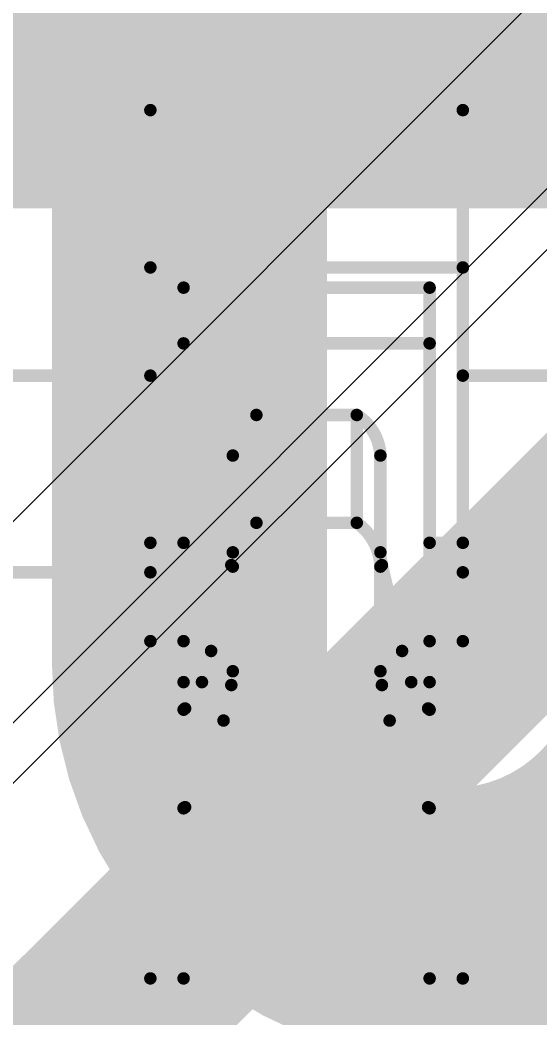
# Model space of a CAD drawing. Header units: inches. Extents: x -6 to 5433, y -4 to 5447.
# Drawn here: x 19.719 to 20.247, y 27.612 to 28.627 of the extents above; entities that cross this region are included whole.
import ezdxf

# ---------------------------------------------------------------- set-up
doc = ezdxf.new("R2010")
doc.units = ezdxf.units.IN
for name, color, linetype in [('Bottom Layer', 5, 'Continuous'), ('Ground', 16, 'Continuous'), ('Mechanical 4', 56, 'Continuous'), ('Top Layer', 1, 'Continuous'), ('Top Paste', 8, 'Continuous'), ('Top Solder', 216, 'Continuous')]:
    doc.layers.add(name, color=color, linetype=linetype)

# ---------------------------------------------------------------- blocks, each defined once
blk = doc.blocks.new('WQFN_30_EP_2_5_4_5__43')
at = {"layer": 'Top Solder'}
for p in [(1.03027734, -1.94596512), (0.6841413799999999, -2.49757184)]:
    blk.add_line(p, (-5421.17972658, -5430.60739378), dxfattribs=at)
blk = doc.blocks.new('QTH_030_01_L_D_A_K_TR_154')
at = {"layer": 'Top Layer'}
blk.add_hatch(color=1, dxfattribs=at).paths.add_polyline_path([(-5.52500038, 0.32000063), (-0.8249996199999998, 0.32000063), (-0.8249996199999998, -0.32000063), (-5.52500038, -0.32000063)])
at = {"layer": 'Top Paste'}
blk.add_hatch(color=8, dxfattribs=at).paths.add_polyline_path([(-5.52500038, 0.32000063), (-0.8249996199999998, 0.32000063), (-0.8249996199999998, -0.32000063), (-5.52500038, -0.32000063)])
at = {"layer": 'Top Solder'}
blk.add_hatch(color=216, dxfattribs=at).paths.add_polyline_path([(-5.62660038, 0.42160063), (-0.7233996199999999, 0.42160063), (-0.7233996199999999, -0.42160063), (-5.62660038, -0.42160063)])

msp = doc.modelspace()

# ---------------------------------------------------------------- linework, layer by layer
at = {"layer": 'Bottom Layer'}
for points in [[(19.89078064, 27.97254248, 0.2794, 0.2794, 0), (19.89078064, 29.6011092, 0.2794, 0.2794, 0)], [(20.88138064, 27.97254248, 0.2794, 0.2794, -0.9999999999999999), (19.43358064, 27.97254248, 0.2794, 0.2794, 0)], [(20.42418064, 27.97254248, 0.2794, 0.2794, -0.9999999999999999), (19.89078064, 27.97254248, 0.2794, 0.2794, 0)]]:
    msp.add_lwpolyline(points, format="xyseb", dxfattribs=at)
msp.add_lwpolyline([(19.82093064, 27.97254248, 0.1397, 0.1397, 1), (19.96063064, 27.97254248, 0.1397, 0.1397, 1)], format="xyseb", close=True, dxfattribs=at)
msp.add_lwpolyline([(19.82093064, 27.97254248, 0.1397, 0.1397, 1), (19.96063064, 27.97254248, 0.1397, 0.1397, 1)], format="xyseb", close=True, dxfattribs=at)
at = {"layer": 'Ground'}
msp.add_line((21.34827836, 29.48724862), (18.32078886, 26.45975658), dxfattribs=at)
msp.add_lwpolyline([(18.4855993, 26.29494614, 0.2032, 0.2032, 0), (21.5130888, 29.32243564, 0.2032, 0.2032, 0)], format="xyseb", dxfattribs=at)
at = {"layer": 'Mechanical 4'}
for points in [[(19.8511541, 28.53494674, 0.0127, 0.0127, 0), (20.1686541, 28.53494674, 0.0127, 0.0127, 0)], [(19.8511541, 28.06494514, 0.0127, 0.0127, 0), (19.8511541, 28.53494674, 0.0127, 0.0127, 0)], [(20.1686541, 28.06494514, 0.0127, 0.0127, 0), (20.1686541, 28.53494674, 0.0127, 0.0127, 0)], [(19.8511541, 28.37494452, 0.0127, 0.0127, 0), (20.1686541, 28.37494452, 0.0127, 0.0127, 0)], [(19.88490562, 28.35440862, 0.0127, 0.0127, 0), (20.13490512, 28.35440862, 0.0127, 0.0127, 0)], [(19.88490562, 27.65194622, 0.0127, 0.0127, 0), (19.88490562, 28.35440862, 0.0127, 0.0127, 0)], [(20.13490512, 27.65194622, 0.0127, 0.0127, 0), (20.13490512, 28.35440862, 0.0127, 0.0127, 0)], [(19.88490562, 28.29773868, 0.0127, 0.0127, 0), (20.13490512, 28.29773868, 0.0127, 0.0127, 0)], [(19.5336541, 28.26494474, 0.0127, 0.0127, 0), (19.8511541, 28.26494474, 0.0127, 0.0127, 0)], [(20.1686541, 28.26494474, 0.0127, 0.0127, 0), (20.4861541, 28.26494474, 0.0127, 0.0127, 0)], [(19.93490552, 28.18369522, 0.0127, 0.0127, -0.2473774344944057), (19.9589136, 28.22494482, 0.0127, 0.0127, 0)], [(19.95891614, 28.22494482, 0.0127, 0.0127, 0), (20.0608946, 28.22494482, 0.0127, 0.0127, 0)], [(19.95891614, 28.11528286, 0.0127, 0.0127, 0), (19.95891614, 28.22494482, 0.0127, 0.0127, 0)], [(20.0608946, 28.11528286, 0.0127, 0.0127, 0), (20.0608946, 28.22494482, 0.0127, 0.0127, 0)], [(20.06089714, 28.22494482, 0.0127, 0.0127, -0.2473774344944055), (20.08490522, 28.18369522, 0.0127, 0.0127, 0)], [(19.93490552, 27.96434844, 0.0127, 0.0127, 0), (19.93490552, 28.18369522, 0.0127, 0.0127, 0)], [(20.08490522, 27.96434844, 0.0127, 0.0127, 0), (20.08490522, 28.18369522, 0.0127, 0.0127, 0)], [(19.93490552, 28.07071348, 0.0127, 0.0127, -0.2374800627721871), (19.9589136, 28.1152854, 0.0127, 0.0127, 0)], [(19.95891614, 28.11528286, 0.0127, 0.0127, 0), (20.0608946, 28.11528286, 0.0127, 0.0127, 0)], [(20.06089714, 28.1152854, 0.0127, 0.0127, -0.2374800627721868), (20.08490522, 28.07071348, 0.0127, 0.0127, 0)], [(19.8511541, 28.09494508, 0.0127, 0.0127, 0), (19.88490562, 28.09494508, 0.0127, 0.0127, 0)], [(20.13490512, 28.09494508, 0.0127, 0.0127, 0), (20.1686541, 28.09494508, 0.0127, 0.0127, 0)], [(19.93490552, 28.08525752, 0.0127, 0.0127, -0.05786385222314867), (19.9333866, 28.07223494, 0.0127, 0.0127, 0)], [(20.08642414, 28.07223494, 0.0127, 0.0127, -0.05786385222358634), (20.08490522, 28.08525752, 0.0127, 0.0127, 0)], [(19.9128634, 27.9849453, 0.0127, 0.0127, 0), (19.9333866, 28.07223494, 0.0127, 0.0127, 0)], [(19.9333866, 27.95027684, 0.0127, 0.0127, 0), (19.9333866, 28.07223494, 0.0127, 0.0127, 0)], [(20.08642414, 28.07223494, 0.0127, 0.0127, 0), (20.1069448, 27.9849453, 0.0127, 0.0127, 0)], [(20.08642414, 27.95027684, 0.0127, 0.0127, 0), (20.08642414, 28.07223494, 0.0127, 0.0127, 0)], [(19.5336541, 28.06494514, 0.0127, 0.0127, 0), (19.8511541, 28.06494514, 0.0127, 0.0127, 0)], [(19.8511541, 27.65194622, 0.0127, 0.0127, 0), (19.8511541, 28.06494514, 0.0127, 0.0127, 0)], [(20.1686541, 28.06494514, 0.0127, 0.0127, 0), (20.4861541, 28.06494514, 0.0127, 0.0127, 0)], [(20.1686541, 27.65194622, 0.0127, 0.0127, 0), (20.1686541, 28.06494514, 0.0127, 0.0127, 0)], [(19.8511541, 27.99494528, 0.0127, 0.0127, 0), (19.88490562, 27.99494528, 0.0127, 0.0127, 0)], [(20.13490512, 27.99494528, 0.0127, 0.0127, 0), (20.1686541, 27.99494528, 0.0127, 0.0127, 0)], [(19.91286594, 27.98494784, 0.0127, 0.0127, -0.1625906327552088), (19.88642454, 27.92645418, 0.0127, 0.0127, 0)], [(20.1333862, 27.92645418, 0.0127, 0.0127, -0.1625906327552086), (20.1069448, 27.98494784, 0.0127, 0.0127, 0)], [(19.93490552, 27.96434844, 0.0127, 0.0127, -0.05365793627952005), (19.9333866, 27.95027684, 0.0127, 0.0127, 0)], [(20.08642414, 27.95027684, 0.0127, 0.0127, -0.0536579362795205), (20.08490522, 27.96434844, 0.0127, 0.0127, 0)], [(19.88490562, 27.95328166, 0.0127, 0.0127, 0), (19.903567, 27.95328166, 0.0127, 0.0127, 0)], [(19.92553292, 27.91417836, 0.0127, 0.0127, 0), (19.9333866, 27.95027684, 0.0127, 0.0127, 0)], [(20.08642414, 27.95027684, 0.0127, 0.0127, 0), (20.09427782, 27.91417836, 0.0127, 0.0127, 0)], [(20.11624374, 27.95328166, 0.0127, 0.0127, 0), (20.13490512, 27.95328166, 0.0127, 0.0127, 0)], [(19.8852917, 27.92570996, 0.0127, 0.0127, -0.01372918969553237), (19.8854695, 27.92584458, 0.0127, 0.0127, 0)], [(19.8854695, 27.92584458, 0.0127, 0.0127, -0.008119992720250426), (19.88568032, 27.92598681999999, 0.0127, 0.0127, 0)], [(19.88567778, 27.92598936, 0.0127, 0.0127, -0.004820635626954463), (19.885914, 27.92613922, 0.0127, 0.0127, 0)], [(19.885914, 27.92613922, 0.0127, 0.0127, 0), (19.88642454, 27.92645418, 0.0127, 0.0127, 0)], [(19.88642454, 27.82607592, 0.0127, 0.0127, 0), (19.88642454, 27.92645418, 0.0127, 0.0127, 0)], [(20.1333862, 27.92645418, 0.0127, 0.0127, 0), (20.1336529, 27.92629415999999, 0.0127, 0.0127, 0)], [(20.1333862, 27.82607592, 0.0127, 0.0127, 0), (20.1333862, 27.92645418, 0.0127, 0.0127, 0)], [(20.1336529, 27.92629415999999, 0.0127, 0.0127, 0), (20.13391198, 27.92613414, 0.0127, 0.0127, 0)], [(20.13390944, 27.9261316, 0.0127, 0.0127, -0.006054857839718997), (20.1341482, 27.92598174, 0.0127, 0.0127, 0)], [(20.13415074, 27.92598428, 0.0127, 0.0127, -0.0107369692801091), (20.13435648, 27.92584204, 0.0127, 0.0127, 0)], [(20.13435648, 27.9258395, 0.0127, 0.0127, -0.01856237092596495), (20.13452158, 27.9257125, 0.0127, 0.0127, 0)], [(19.88490562, 27.92521466, 0.0127, 0.0127, -0.01102176082631514), (19.88494118, 27.92530102, 0.0127, 0.0127, 0)], [(19.88494118, 27.92530102, 0.0127, 0.0127, -0.02840440639996042), (19.8849869, 27.92538992, 0.0127, 0.0127, 0)], [(19.8849869, 27.92538992, 0.0127, 0.0127, -0.03504147048782337), (19.88505294, 27.92548644, 0.0127, 0.0127, 0)], [(19.88505294, 27.92548644, 0.0127, 0.0127, -0.03231858318793907), (19.885152, 27.92559312, 0.0127, 0.0127, 0)], [(19.885152, 27.92559312, 0.0127, 0.0127, -0.02446223679630118), (19.88528916, 27.9257125, 0.0127, 0.0127, 0)], [(20.13452158, 27.92571504, 0.0127, 0.0127, -0.0233862106696671), (20.13464604, 27.9255982, 0.0127, 0.0127, 0)], [(20.13464604, 27.92559566, 0.0127, 0.0127, -0.05432145120740596), (20.13480606, 27.925395, 0.0127, 0.0127, 0)], [(20.1348086, 27.92539754, 0.0127, 0.0127, -0.02859688054951057), (20.13490766, 27.92521466, 0.0127, 0.0127, 0)], [(19.92553292, 27.91418089999999, 0.0127, 0.0127, -0.1798939642534223), (19.88642454, 27.82607592, 0.0127, 0.0127, 0)], [(19.92553292, 27.91417836, 0.0127, 0.0127, 0), (20.09427782, 27.91417836, 0.0127, 0.0127, 0)], [(20.1333862, 27.82607592, 0.0127, 0.0127, -0.1798939642534224), (20.09427782, 27.91418089999999, 0.0127, 0.0127, 0)], [(19.88490562, 27.82514628, 0.0127, 0.0127, -0.01323430950607021), (19.88494118, 27.82521232, 0.0127, 0.0127, 0)], [(19.88490562, 27.82494561999999, 0.0127, 0.0127, 0), (20.13490512, 27.82494561999999, 0.0127, 0.0127, 0)], [(19.88494118, 27.82521232, 0.0127, 0.0127, -0.03268862897187001), (19.8849869, 27.8252809, 0.0127, 0.0127, 0)], [(19.8849869, 27.82527582, 0.0127, 0.0127, -0.03744583036674534), (19.88505294, 27.82534948, 0.0127, 0.0127, 0)], [(19.88505294, 27.82534948, 0.0127, 0.0127, -0.03188120457168166), (19.885152, 27.82542822, 0.0127, 0.0127, 0)], [(19.88514946, 27.82543076, 0.0127, 0.0127, -0.02261994756171079), (19.88528916, 27.8255222, 0.0127, 0.0127, 0)], [(19.88528916, 27.82551966, 0.0127, 0.0127, -0.01220889249348182), (19.88546696, 27.82561872, 0.0127, 0.0127, 0)], [(19.88546696, 27.82561872, 0.0127, 0.0127, -0.007070305401640898), (19.88567778, 27.8257254, 0.0127, 0.0127, 0)], [(19.88567778, 27.8257254, 0.0127, 0.0127, 0), (19.885914, 27.8258397, 0.0127, 0.0127, 0)], [(19.885914, 27.8258397, 0.0127, 0.0127, 0), (19.88642454, 27.82607592, 0.0127, 0.0127, 0)], [(20.1333862, 27.82607592, 0.0127, 0.0127, 0), (20.1336529, 27.825954, 0.0127, 0.0127, 0)], [(20.1336529, 27.825954, 0.0127, 0.0127, 0), (20.13391198, 27.82583716, 0.0127, 0.0127, 0)], [(20.13391198, 27.82583716, 0.0127, 0.0127, -0.005205334009346084), (20.13415074, 27.8257254, 0.0127, 0.0127, 0)], [(20.1341482, 27.82572286, 0.0127, 0.0127, -0.009375622368115028), (20.13435394, 27.82561618, 0.0127, 0.0127, 0)], [(20.13435394, 27.82561618, 0.0127, 0.0127, -0.01668702493001177), (20.13452158, 27.82551966, 0.0127, 0.0127, 0)], [(20.13452158, 27.82551966, 0.0127, 0.0127, -0.0219939169555961), (20.13464604, 27.8254333, 0.0127, 0.0127, 0)], [(20.1346435, 27.8254333, 0.0127, 0.0127, -0.0267508918376556), (20.13473748, 27.82535456, 0.0127, 0.0127, 0)], [(20.13474002, 27.82535456, 0.0127, 0.0127, -0.02828763809727553), (20.1348086, 27.82528344, 0.0127, 0.0127, 0)], [(20.1348086, 27.82528344, 0.0127, 0.0127, -0.03260546147299975), (20.13490512, 27.82514628, 0.0127, 0.0127, 0)], [(19.8511541, 27.65194622, 0.0127, 0.0127, 0), (20.1686541, 27.65194622, 0.0127, 0.0127, 0)]]:
    msp.add_lwpolyline(points, format="xyseb", dxfattribs=at)
for points in [[(19.8479791, 28.53494674, 0.00635, 0.00635, 1), (19.8543291, 28.53494674, 0.00635, 0.00635, 1)], [(19.8479791, 28.53494674, 0.00635, 0.00635, 1), (19.8543291, 28.53494674, 0.00635, 0.00635, 1)], [(20.1654791, 28.53494674, 0.00635, 0.00635, 1), (20.1718291, 28.53494674, 0.00635, 0.00635, 1)], [(20.1654791, 28.53494674, 0.00635, 0.00635, 1), (20.1718291, 28.53494674, 0.00635, 0.00635, 1)], [(19.8479791, 28.37494452, 0.00635, 0.00635, 1), (19.8543291, 28.37494452, 0.00635, 0.00635, 1)], [(20.1654791, 28.37494452, 0.00635, 0.00635, 1), (20.1718291, 28.37494452, 0.00635, 0.00635, 1)], [(19.88173062, 28.35440862, 0.00635, 0.00635, 1), (19.88808062, 28.35440862, 0.00635, 0.00635, 1)], [(19.88173062, 28.35440862, 0.00635, 0.00635, 1), (19.88808062, 28.35440862, 0.00635, 0.00635, 1)], [(20.13173012, 28.35440862, 0.00635, 0.00635, 1), (20.13808012, 28.35440862, 0.00635, 0.00635, 1)], [(20.13173012, 28.35440862, 0.00635, 0.00635, 1), (20.13808012, 28.35440862, 0.00635, 0.00635, 1)], [(19.88173062, 28.29773868, 0.00635, 0.00635, 1), (19.88808062, 28.29773868, 0.00635, 0.00635, 1)], [(20.13173012, 28.29773868, 0.00635, 0.00635, 1), (20.13808012, 28.29773868, 0.00635, 0.00635, 1)], [(19.8479791, 28.26494474, 0.00635, 0.00635, 1), (19.8543291, 28.26494474, 0.00635, 0.00635, 1)], [(20.1654791, 28.26494474, 0.00635, 0.00635, 1), (20.1718291, 28.26494474, 0.00635, 0.00635, 1)], [(19.9557386, 28.22494482, 0.00635, 0.00635, 1), (19.9620886, 28.22494482, 0.00635, 0.00635, 1)], [(19.95574114, 28.22494482, 0.00635, 0.00635, 1), (19.96209114, 28.22494482, 0.00635, 0.00635, 1)], [(19.95574114, 28.22494482, 0.00635, 0.00635, 1), (19.96209114, 28.22494482, 0.00635, 0.00635, 1)], [(20.0577196, 28.22494482, 0.00635, 0.00635, 1), (20.0640696, 28.22494482, 0.00635, 0.00635, 1)], [(20.0577196, 28.22494482, 0.00635, 0.00635, 1), (20.0640696, 28.22494482, 0.00635, 0.00635, 1)], [(20.05772214, 28.22494482, 0.00635, 0.00635, 1), (20.06407214, 28.22494482, 0.00635, 0.00635, 1)], [(19.93173052, 28.18369522, 0.00635, 0.00635, 1), (19.93808052, 28.18369522, 0.00635, 0.00635, 1)], [(19.93173052, 28.18369522, 0.00635, 0.00635, 1), (19.93808052, 28.18369522, 0.00635, 0.00635, 1)], [(20.08173022, 28.18369522, 0.00635, 0.00635, 1), (20.08808022, 28.18369522, 0.00635, 0.00635, 1)], [(20.08173022, 28.18369522, 0.00635, 0.00635, 1), (20.08808022, 28.18369522, 0.00635, 0.00635, 1)], [(19.9557386, 28.1152854, 0.00635, 0.00635, 1), (19.9620886, 28.1152854, 0.00635, 0.00635, 1)], [(19.95574114, 28.11528286, 0.00635, 0.00635, 1), (19.96209114, 28.11528286, 0.00635, 0.00635, 1)], [(19.95574114, 28.11528286, 0.00635, 0.00635, 1), (19.96209114, 28.11528286, 0.00635, 0.00635, 1)], [(20.0577196, 28.11528286, 0.00635, 0.00635, 1), (20.0640696, 28.11528286, 0.00635, 0.00635, 1)], [(20.0577196, 28.11528286, 0.00635, 0.00635, 1), (20.0640696, 28.11528286, 0.00635, 0.00635, 1)], [(20.05772214, 28.1152854, 0.00635, 0.00635, 1), (20.06407214, 28.1152854, 0.00635, 0.00635, 1)], [(19.8479791, 28.09494508, 0.00635, 0.00635, 1), (19.8543291, 28.09494508, 0.00635, 0.00635, 1)], [(19.88173062, 28.09494508, 0.00635, 0.00635, 1), (19.88808062, 28.09494508, 0.00635, 0.00635, 1)], [(20.13173012, 28.09494508, 0.00635, 0.00635, 1), (20.13808012, 28.09494508, 0.00635, 0.00635, 1)], [(20.1654791, 28.09494508, 0.00635, 0.00635, 1), (20.1718291, 28.09494508, 0.00635, 0.00635, 1)], [(19.93173052, 28.08525752, 0.00635, 0.00635, 1), (19.93808052, 28.08525752, 0.00635, 0.00635, 1)], [(20.08173022, 28.08525752, 0.00635, 0.00635, 1), (20.08808022, 28.08525752, 0.00635, 0.00635, 1)], [(19.9302116, 28.07223494, 0.00635, 0.00635, 1), (19.9365616, 28.07223494, 0.00635, 0.00635, 1)], [(19.9302116, 28.07223494, 0.00635, 0.00635, 1), (19.9365616, 28.07223494, 0.00635, 0.00635, 1)], [(19.9302116, 28.07223494, 0.00635, 0.00635, 1), (19.9365616, 28.07223494, 0.00635, 0.00635, 1)], [(19.93173052, 28.07071348, 0.00635, 0.00635, 1), (19.93808052, 28.07071348, 0.00635, 0.00635, 1)], [(20.08173022, 28.07071348, 0.00635, 0.00635, 1), (20.08808022, 28.07071348, 0.00635, 0.00635, 1)], [(20.08324914, 28.07223494, 0.00635, 0.00635, 1), (20.08959914, 28.07223494, 0.00635, 0.00635, 1)], [(20.08324914, 28.07223494, 0.00635, 0.00635, 1), (20.08959914, 28.07223494, 0.00635, 0.00635, 1)], [(20.08324914, 28.07223494, 0.00635, 0.00635, 1), (20.08959914, 28.07223494, 0.00635, 0.00635, 1)], [(19.8479791, 28.06494514, 0.00635, 0.00635, 1), (19.8543291, 28.06494514, 0.00635, 0.00635, 1)], [(19.8479791, 28.06494514, 0.00635, 0.00635, 1), (19.8543291, 28.06494514, 0.00635, 0.00635, 1)], [(19.8479791, 28.06494514, 0.00635, 0.00635, 1), (19.8543291, 28.06494514, 0.00635, 0.00635, 1)], [(20.1654791, 28.06494514, 0.00635, 0.00635, 1), (20.1718291, 28.06494514, 0.00635, 0.00635, 1)], [(20.1654791, 28.06494514, 0.00635, 0.00635, 1), (20.1718291, 28.06494514, 0.00635, 0.00635, 1)], [(20.1654791, 28.06494514, 0.00635, 0.00635, 1), (20.1718291, 28.06494514, 0.00635, 0.00635, 1)], [(19.8479791, 27.99494528, 0.00635, 0.00635, 1), (19.8543291, 27.99494528, 0.00635, 0.00635, 1)], [(19.88173062, 27.99494528, 0.00635, 0.00635, 1), (19.88808062, 27.99494528, 0.00635, 0.00635, 1)], [(20.13173012, 27.99494528, 0.00635, 0.00635, 1), (20.13808012, 27.99494528, 0.00635, 0.00635, 1)], [(20.1654791, 27.99494528, 0.00635, 0.00635, 1), (20.1718291, 27.99494528, 0.00635, 0.00635, 1)], [(19.9096884, 27.9849453, 0.00635, 0.00635, 1), (19.9160384, 27.9849453, 0.00635, 0.00635, 1)], [(19.90969094, 27.98494784, 0.00635, 0.00635, 1), (19.91604094, 27.98494784, 0.00635, 0.00635, 1)], [(20.1037698, 27.98494784, 0.00635, 0.00635, 1), (20.1101198, 27.98494784, 0.00635, 0.00635, 1)], [(20.1037698, 27.9849453, 0.00635, 0.00635, 1), (20.1101198, 27.9849453, 0.00635, 0.00635, 1)], [(19.93173052, 27.96434844, 0.00635, 0.00635, 1), (19.93808052, 27.96434844, 0.00635, 0.00635, 1)], [(19.93173052, 27.96434844, 0.00635, 0.00635, 1), (19.93808052, 27.96434844, 0.00635, 0.00635, 1)], [(20.08173022, 27.96434844, 0.00635, 0.00635, 1), (20.08808022, 27.96434844, 0.00635, 0.00635, 1)], [(20.08173022, 27.96434844, 0.00635, 0.00635, 1), (20.08808022, 27.96434844, 0.00635, 0.00635, 1)], [(19.88173062, 27.95328166, 0.00635, 0.00635, 1), (19.88808062, 27.95328166, 0.00635, 0.00635, 1)], [(19.900392, 27.95328166, 0.00635, 0.00635, 1), (19.906742, 27.95328166, 0.00635, 0.00635, 1)], [(19.9302116, 27.95027684, 0.00635, 0.00635, 1), (19.9365616, 27.95027684, 0.00635, 0.00635, 1)], [(19.9302116, 27.95027684, 0.00635, 0.00635, 1), (19.9365616, 27.95027684, 0.00635, 0.00635, 1)], [(19.9302116, 27.95027684, 0.00635, 0.00635, 1), (19.9365616, 27.95027684, 0.00635, 0.00635, 1)], [(20.08324914, 27.95027684, 0.00635, 0.00635, 1), (20.08959914, 27.95027684, 0.00635, 0.00635, 1)], [(20.08324914, 27.95027684, 0.00635, 0.00635, 1), (20.08959914, 27.95027684, 0.00635, 0.00635, 1)], [(20.08324914, 27.95027684, 0.00635, 0.00635, 1), (20.08959914, 27.95027684, 0.00635, 0.00635, 1)], [(20.11306874, 27.95328166, 0.00635, 0.00635, 1), (20.11941874, 27.95328166, 0.00635, 0.00635, 1)], [(20.13173012, 27.95328166, 0.00635, 0.00635, 1), (20.13808012, 27.95328166, 0.00635, 0.00635, 1)], [(19.8822945, 27.92584458, 0.00635, 0.00635, 1), (19.8886445, 27.92584458, 0.00635, 0.00635, 1)], [(19.8822945, 27.92584458, 0.00635, 0.00635, 1), (19.8886445, 27.92584458, 0.00635, 0.00635, 1)], [(19.88250278, 27.92598936, 0.00635, 0.00635, 1), (19.88885278, 27.92598936, 0.00635, 0.00635, 1)], [(19.88250532, 27.92598681999999, 0.00635, 0.00635, 1), (19.88885532, 27.92598681999999, 0.00635, 0.00635, 1)], [(19.882739, 27.92613922, 0.00635, 0.00635, 1), (19.889089, 27.92613922, 0.00635, 0.00635, 1)], [(19.882739, 27.92613922, 0.00635, 0.00635, 1), (19.889089, 27.92613922, 0.00635, 0.00635, 1)], [(19.88324954, 27.92645418, 0.00635, 0.00635, 1), (19.88959954, 27.92645418, 0.00635, 0.00635, 1)], [(19.88324954, 27.92645418, 0.00635, 0.00635, 1), (19.88959954, 27.92645418, 0.00635, 0.00635, 1)], [(19.88324954, 27.92645418, 0.00635, 0.00635, 1), (19.88959954, 27.92645418, 0.00635, 0.00635, 1)], [(20.1302112, 27.92645418, 0.00635, 0.00635, 1), (20.1365612, 27.92645418, 0.00635, 0.00635, 1)], [(20.1302112, 27.92645418, 0.00635, 0.00635, 1), (20.1365612, 27.92645418, 0.00635, 0.00635, 1)], [(20.1302112, 27.92645418, 0.00635, 0.00635, 1), (20.1365612, 27.92645418, 0.00635, 0.00635, 1)], [(20.1304779, 27.92629415999999, 0.00635, 0.00635, 1), (20.1368279, 27.92629415999999, 0.00635, 0.00635, 1)], [(20.1304779, 27.92629415999999, 0.00635, 0.00635, 1), (20.1368279, 27.92629415999999, 0.00635, 0.00635, 1)], [(20.13073444, 27.9261316, 0.00635, 0.00635, 1), (20.13708444, 27.9261316, 0.00635, 0.00635, 1)], [(20.13073698, 27.92613414, 0.00635, 0.00635, 1), (20.13708698, 27.92613414, 0.00635, 0.00635, 1)], [(20.1309732, 27.92598174, 0.00635, 0.00635, 1), (20.1373232, 27.92598174, 0.00635, 0.00635, 1)], [(20.13097574, 27.92598428, 0.00635, 0.00635, 1), (20.13732574, 27.92598428, 0.00635, 0.00635, 1)], [(20.13118148, 27.92584204, 0.00635, 0.00635, 1), (20.13753148, 27.92584204, 0.00635, 0.00635, 1)], [(20.13118148, 27.9258395, 0.00635, 0.00635, 1), (20.13753148, 27.9258395, 0.00635, 0.00635, 1)], [(19.88173062, 27.92521466, 0.00635, 0.00635, 1), (19.88808062, 27.92521466, 0.00635, 0.00635, 1)], [(19.88176618, 27.92530102, 0.00635, 0.00635, 1), (19.88811618, 27.92530102, 0.00635, 0.00635, 1)], [(19.88176618, 27.92530102, 0.00635, 0.00635, 1), (19.88811618, 27.92530102, 0.00635, 0.00635, 1)], [(19.8818119, 27.92538992, 0.00635, 0.00635, 1), (19.8881619, 27.92538992, 0.00635, 0.00635, 1)], [(19.8818119, 27.92538992, 0.00635, 0.00635, 1), (19.8881619, 27.92538992, 0.00635, 0.00635, 1)], [(19.88187794, 27.92548644, 0.00635, 0.00635, 1), (19.88822794, 27.92548644, 0.00635, 0.00635, 1)], [(19.88187794, 27.92548644, 0.00635, 0.00635, 1), (19.88822794, 27.92548644, 0.00635, 0.00635, 1)], [(19.881977, 27.92559312, 0.00635, 0.00635, 1), (19.888327, 27.92559312, 0.00635, 0.00635, 1)], [(19.881977, 27.92559312, 0.00635, 0.00635, 1), (19.888327, 27.92559312, 0.00635, 0.00635, 1)], [(19.88211416, 27.9257125, 0.00635, 0.00635, 1), (19.88846416, 27.9257125, 0.00635, 0.00635, 1)], [(19.8821167, 27.92570996, 0.00635, 0.00635, 1), (19.8884667, 27.92570996, 0.00635, 0.00635, 1)], [(20.13134658, 27.92571504, 0.00635, 0.00635, 1), (20.13769658, 27.92571504, 0.00635, 0.00635, 1)], [(20.13134658, 27.9257125, 0.00635, 0.00635, 1), (20.13769658, 27.9257125, 0.00635, 0.00635, 1)], [(20.13147104, 27.9255982, 0.00635, 0.00635, 1), (20.13782104, 27.9255982, 0.00635, 0.00635, 1)], [(20.13147104, 27.92559566, 0.00635, 0.00635, 1), (20.13782104, 27.92559566, 0.00635, 0.00635, 1)], [(20.13163106, 27.925395, 0.00635, 0.00635, 1), (20.13798106, 27.925395, 0.00635, 0.00635, 1)], [(20.1316336, 27.92539754, 0.00635, 0.00635, 1), (20.1379836, 27.92539754, 0.00635, 0.00635, 1)], [(20.13173266, 27.92521466, 0.00635, 0.00635, 1), (20.13808266, 27.92521466, 0.00635, 0.00635, 1)], [(19.92235792, 27.91418089999999, 0.00635, 0.00635, 1), (19.92870792, 27.91418089999999, 0.00635, 0.00635, 1)], [(19.92235792, 27.91417836, 0.00635, 0.00635, 1), (19.92870792, 27.91417836, 0.00635, 0.00635, 1)], [(19.92235792, 27.91417836, 0.00635, 0.00635, 1), (19.92870792, 27.91417836, 0.00635, 0.00635, 1)], [(20.09110282, 27.91418089999999, 0.00635, 0.00635, 1), (20.09745282, 27.91418089999999, 0.00635, 0.00635, 1)], [(20.09110282, 27.91417836, 0.00635, 0.00635, 1), (20.09745282, 27.91417836, 0.00635, 0.00635, 1)], [(20.09110282, 27.91417836, 0.00635, 0.00635, 1), (20.09745282, 27.91417836, 0.00635, 0.00635, 1)], [(19.88173062, 27.82514628, 0.00635, 0.00635, 1), (19.88808062, 27.82514628, 0.00635, 0.00635, 1)], [(19.88173062, 27.82494561999999, 0.00635, 0.00635, 1), (19.88808062, 27.82494561999999, 0.00635, 0.00635, 1)], [(19.88176618, 27.82521232, 0.00635, 0.00635, 1), (19.88811618, 27.82521232, 0.00635, 0.00635, 1)], [(19.88176618, 27.82521232, 0.00635, 0.00635, 1), (19.88811618, 27.82521232, 0.00635, 0.00635, 1)], [(19.8818119, 27.8252809, 0.00635, 0.00635, 1), (19.8881619, 27.8252809, 0.00635, 0.00635, 1)], [(19.8818119, 27.82527582, 0.00635, 0.00635, 1), (19.8881619, 27.82527582, 0.00635, 0.00635, 1)], [(19.88187794, 27.82534948, 0.00635, 0.00635, 1), (19.88822794, 27.82534948, 0.00635, 0.00635, 1)], [(19.88187794, 27.82534948, 0.00635, 0.00635, 1), (19.88822794, 27.82534948, 0.00635, 0.00635, 1)], [(19.88197446, 27.82543076, 0.00635, 0.00635, 1), (19.88832446, 27.82543076, 0.00635, 0.00635, 1)], [(19.881977, 27.82542822, 0.00635, 0.00635, 1), (19.888327, 27.82542822, 0.00635, 0.00635, 1)], [(19.88211416, 27.8255222, 0.00635, 0.00635, 1), (19.88846416, 27.8255222, 0.00635, 0.00635, 1)], [(19.88211416, 27.82551966, 0.00635, 0.00635, 1), (19.88846416, 27.82551966, 0.00635, 0.00635, 1)], [(19.88229196, 27.82561872, 0.00635, 0.00635, 1), (19.88864196, 27.82561872, 0.00635, 0.00635, 1)], [(19.88229196, 27.82561872, 0.00635, 0.00635, 1), (19.88864196, 27.82561872, 0.00635, 0.00635, 1)], [(19.88250278, 27.8257254, 0.00635, 0.00635, 1), (19.88885278, 27.8257254, 0.00635, 0.00635, 1)], [(19.88250278, 27.8257254, 0.00635, 0.00635, 1), (19.88885278, 27.8257254, 0.00635, 0.00635, 1)], [(19.882739, 27.8258397, 0.00635, 0.00635, 1), (19.889089, 27.8258397, 0.00635, 0.00635, 1)], [(19.882739, 27.8258397, 0.00635, 0.00635, 1), (19.889089, 27.8258397, 0.00635, 0.00635, 1)], [(19.88324954, 27.82607592, 0.00635, 0.00635, 1), (19.88959954, 27.82607592, 0.00635, 0.00635, 1)], [(19.88324954, 27.82607592, 0.00635, 0.00635, 1), (19.88959954, 27.82607592, 0.00635, 0.00635, 1)], [(19.88324954, 27.82607592, 0.00635, 0.00635, 1), (19.88959954, 27.82607592, 0.00635, 0.00635, 1)], [(20.1302112, 27.82607592, 0.00635, 0.00635, 1), (20.1365612, 27.82607592, 0.00635, 0.00635, 1)], [(20.1302112, 27.82607592, 0.00635, 0.00635, 1), (20.1365612, 27.82607592, 0.00635, 0.00635, 1)], [(20.1302112, 27.82607592, 0.00635, 0.00635, 1), (20.1365612, 27.82607592, 0.00635, 0.00635, 1)], [(20.1304779, 27.825954, 0.00635, 0.00635, 1), (20.1368279, 27.825954, 0.00635, 0.00635, 1)], [(20.1304779, 27.825954, 0.00635, 0.00635, 1), (20.1368279, 27.825954, 0.00635, 0.00635, 1)], [(20.13073698, 27.82583716, 0.00635, 0.00635, 1), (20.13708698, 27.82583716, 0.00635, 0.00635, 1)], [(20.13073698, 27.82583716, 0.00635, 0.00635, 1), (20.13708698, 27.82583716, 0.00635, 0.00635, 1)], [(20.1309732, 27.82572286, 0.00635, 0.00635, 1), (20.1373232, 27.82572286, 0.00635, 0.00635, 1)], [(20.13097574, 27.8257254, 0.00635, 0.00635, 1), (20.13732574, 27.8257254, 0.00635, 0.00635, 1)], [(20.13117894, 27.82561618, 0.00635, 0.00635, 1), (20.13752894, 27.82561618, 0.00635, 0.00635, 1)], [(20.13117894, 27.82561618, 0.00635, 0.00635, 1), (20.13752894, 27.82561618, 0.00635, 0.00635, 1)], [(20.13134658, 27.82551966, 0.00635, 0.00635, 1), (20.13769658, 27.82551966, 0.00635, 0.00635, 1)], [(20.13134658, 27.82551966, 0.00635, 0.00635, 1), (20.13769658, 27.82551966, 0.00635, 0.00635, 1)], [(20.1314685, 27.8254333, 0.00635, 0.00635, 1), (20.1378185, 27.8254333, 0.00635, 0.00635, 1)], [(20.13147104, 27.8254333, 0.00635, 0.00635, 1), (20.13782104, 27.8254333, 0.00635, 0.00635, 1)], [(20.13156248, 27.82535456, 0.00635, 0.00635, 1), (20.13791248, 27.82535456, 0.00635, 0.00635, 1)], [(20.13156502, 27.82535456, 0.00635, 0.00635, 1), (20.13791502, 27.82535456, 0.00635, 0.00635, 1)], [(20.1316336, 27.82528344, 0.00635, 0.00635, 1), (20.1379836, 27.82528344, 0.00635, 0.00635, 1)], [(20.1316336, 27.82528344, 0.00635, 0.00635, 1), (20.1379836, 27.82528344, 0.00635, 0.00635, 1)], [(20.13173012, 27.82514628, 0.00635, 0.00635, 1), (20.13808012, 27.82514628, 0.00635, 0.00635, 1)], [(20.13173012, 27.82494561999999, 0.00635, 0.00635, 1), (20.13808012, 27.82494561999999, 0.00635, 0.00635, 1)], [(19.8479791, 27.65194622, 0.00635, 0.00635, 1), (19.8543291, 27.65194622, 0.00635, 0.00635, 1)], [(19.8479791, 27.65194622, 0.00635, 0.00635, 1), (19.8543291, 27.65194622, 0.00635, 0.00635, 1)], [(19.88173062, 27.65194622, 0.00635, 0.00635, 1), (19.88808062, 27.65194622, 0.00635, 0.00635, 1)], [(20.13173012, 27.65194622, 0.00635, 0.00635, 1), (20.13808012, 27.65194622, 0.00635, 0.00635, 1)], [(20.1654791, 27.65194622, 0.00635, 0.00635, 1), (20.1718291, 27.65194622, 0.00635, 0.00635, 1)], [(20.1654791, 27.65194622, 0.00635, 0.00635, 1), (20.1718291, 27.65194622, 0.00635, 0.00635, 1)]]:
    msp.add_lwpolyline(points, format="xyseb", close=True, dxfattribs=at)

# ---------------------------------------------------------------- block references
at = {"rotation": 180}
for name, p in [('WQFN_30_EP_2_5_4_5__43', (11.67240744, 16.88571426)), ('QTH_030_01_L_D_A_K_TR_154', (15.3105993, 28.85674696))]:
    msp.add_blockref(name, p, dxfattribs=at)

doc.saveas('drawing.dxf')
